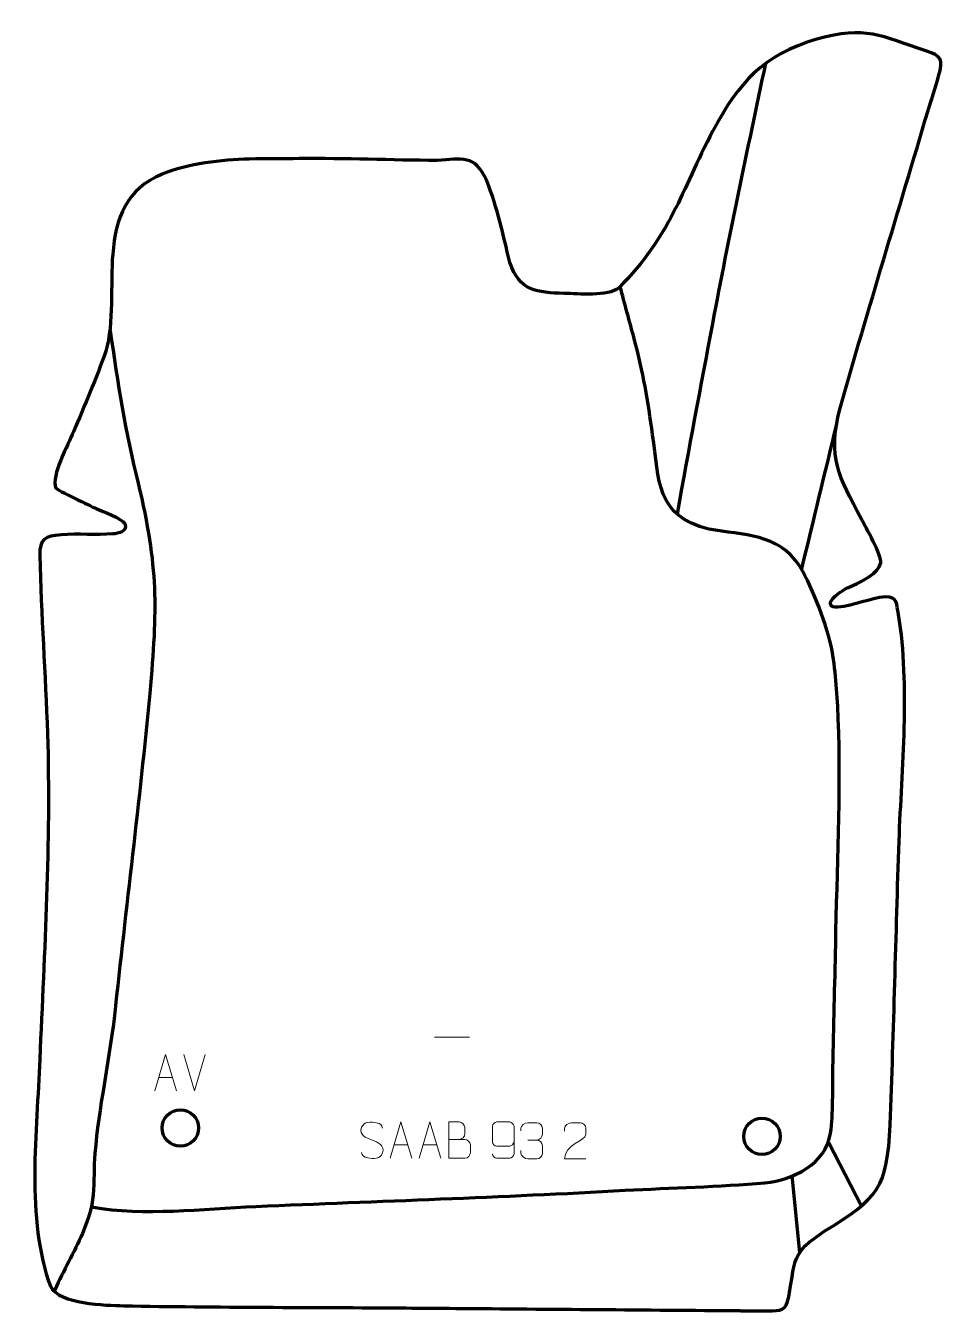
# Model space of a CAD drawing. Header units: millimetres. Extents: x 1098 to 1730, y 47 to 932.
import ezdxf

# ---------------------------------------------------------------- set-up
doc = ezdxf.new("R2010")
doc.units = ezdxf.units.MM
doc.header["$MEASUREMENT"] = 0
doc.layers.add('layer 1', color=7, linetype='Continuous', plot=False)
doc.layers.add('layer 2', color=7, linetype='Continuous')
doc.layers.add('layer 3', color=7, linetype='Continuous')

msp = doc.modelspace()

# ---------------------------------------------------------------- linework, layer by layer
at = {"layer": 'layer 1', "color": 250, "lineweight": 9}
for points in [[(1379.7151, 235.1619), (1379.7151, 235.1619), (1403.6931, 235.1619), (1403.6931, 235.1619)], [(1214.4168, 198.3102), (1214.4168, 198.3102), (1207.095, 223.2638), (1207.095, 223.2638)], [(1221.7387, 223.2638), (1221.7387, 223.2638), (1214.4169, 198.3102), (1214.4169, 198.3102)], [(1189.7799, 207.5669), (1189.7799, 207.5669), (1199.2756, 207.5669), (1199.2756, 207.5669)], [(1351.9415, 161.1659), (1351.9415, 161.1659), (1361.4372, 161.1659), (1361.4372, 161.1659)], [(1371.9415, 161.1659), (1371.9415, 161.1659), (1381.4372, 161.1659), (1381.4372, 161.1659)], [(1443.9234, 164.3933), (1443.9234, 164.3933), (1450.1198, 164.3933), (1450.1198, 164.3933)]]:
    msp.add_open_spline(points, degree=3, dxfattribs=at)
for points, knots in [([(1187.0573, 198.3175), (1187.0573, 198.3175), (1194.4283, 223.271), (1194.4283, 223.271), (1194.4283, 223.271), (1194.4283, 223.271), (1201.9982, 198.3175), (1201.9982, 198.3175)], [0, 0, 0, 0, 0.33333333, 0.33333333, 0.33333333, 0.33333333, 1, 1, 1, 1]), ([(1336.6894, 164.3933), (1332.4411, 165.8637), (1327.533, 167.6595), (1329.5381, 173.1798), (1329.5381, 173.1798), (1331.0416, 177.3197), (1336.2552, 176.9312), (1339.8588, 176.3301), (1339.8588, 176.3301), (1342.7194, 175.8529), (1343.5841, 174.6397), (1343.8947, 172.5556)], [0, 0, 0, 0, 0.25, 0.25, 0.25, 0.25, 0.5, 0.5, 0.5, 0.5, 1, 1, 1, 1]), ([(1349.2189, 151.9165), (1349.2189, 151.9165), (1356.5899, 176.87), (1356.5899, 176.87), (1356.5899, 176.87), (1356.5899, 176.87), (1364.1598, 151.9165), (1364.1598, 151.9165)], [0, 0, 0, 0, 0.33333333, 0.33333333, 0.33333333, 0.33333333, 1, 1, 1, 1]), ([(1369.2189, 151.9165), (1369.2189, 151.9165), (1376.5899, 176.87), (1376.5899, 176.87), (1376.5899, 176.87), (1376.5899, 176.87), (1384.1598, 151.9165), (1384.1598, 151.9165)], [0, 0, 0, 0, 0.33333333, 0.33333333, 0.33333333, 0.33333333, 1, 1, 1, 1]), ([(1389.6393, 164.8813), (1393.2779, 164.8817), (1396.865, 164.8817), (1400.5044, 164.8813), (1400.5044, 164.8813), (1402.4798, 164.864), (1404.4034, 163.1279), (1404.4034, 161.0783), (1404.4034, 161.0783), (1404.403, 159.9497), (1404.403, 156.9003), (1404.4034, 155.7714), (1404.4034, 155.7714), (1404.421, 153.9135), (1402.8789, 151.8996), (1400.5574, 151.9165), (1400.5574, 151.9165), (1396.9176, 151.9169), (1393.2782, 151.9169), (1389.6393, 151.9165), (1389.6393, 151.9165), (1389.6393, 160.2348), (1389.6393, 168.5526), (1389.6393, 176.8701), (1389.6393, 176.8701), (1392.013, 176.8701), (1394.3871, 176.8701), (1396.7613, 176.8701), (1396.7613, 176.8701), (1398.4421, 176.8877), (1400.5389, 174.9772), (1400.5566, 173.0148), (1400.5566, 173.0148), (1400.5562, 170.9487), (1400.5562, 170.8027), (1400.5566, 168.7362), (1400.5566, 168.7362), (1400.5739, 166.6701), (1398.7194, 164.864), (1396.7094, 164.8813)], [0, 0, 0, 0, 0.09090909, 0.09090909, 0.09090909, 0.09090909, 0.18181818, 0.18181818, 0.18181818, 0.18181818, 0.27272727, 0.27272727, 0.27272727, 0.27272727, 0.36363636, 0.36363636, 0.36363636, 0.36363636, 0.45454545, 0.45454545, 0.45454545, 0.45454545, 0.54545455, 0.54545455, 0.54545455, 0.54545455, 0.63636364, 0.63636364, 0.63636364, 0.63636364, 0.72727273, 0.72727273, 0.72727273, 0.72727273, 0.81818182, 0.81818182, 0.81818182, 0.81818182, 1, 1, 1, 1]), ([(1419.5916, 154.8526), (1419.6157, 153.5131), (1420.9719, 151.8598), (1422.5438, 151.8942), (1422.5438, 151.8942), (1425.5286, 151.8945), (1428.5138, 151.8945), (1431.4992, 151.8942), (1431.4992, 151.8942), (1432.7183, 151.8792), (1434.4465, 153.3168), (1434.4515, 154.8526), (1434.4515, 154.8526), (1434.4512, 161.213), (1434.4512, 167.5738), (1434.4515, 173.9346), (1434.4515, 173.9346), (1434.4468, 175.0975), (1432.7183, 176.8686), (1431.4992, 176.893), (1431.4992, 176.893), (1428.5138, 176.8927), (1425.5286, 176.8927), (1422.5438, 176.893), (1422.5438, 176.893), (1421.2657, 176.8492), (1419.596, 175.2347), (1419.5916, 173.9346), (1419.5916, 173.9346), (1419.5916, 170.3512), (1419.5916, 166.7682), (1419.5916, 163.1854), (1419.5916, 163.1854), (1419.6301, 161.7072), (1421.2128, 160.2743), (1422.5438, 160.2764), (1422.5438, 160.2764), (1425.5286, 160.2761), (1428.5138, 160.2761), (1431.4992, 160.2764), (1431.4992, 160.2764), (1432.8287, 160.2714), (1434.4717, 161.7786), (1434.43, 163.2072)], [0, 0, 0, 0, 0.08333333, 0.08333333, 0.08333333, 0.08333333, 0.16666667, 0.16666667, 0.16666667, 0.16666667, 0.25, 0.25, 0.25, 0.25, 0.33333333, 0.33333333, 0.33333333, 0.33333333, 0.41666667, 0.41666667, 0.41666667, 0.41666667, 0.5, 0.5, 0.5, 0.5, 0.58333333, 0.58333333, 0.58333333, 0.58333333, 0.66666667, 0.66666667, 0.66666667, 0.66666667, 0.75, 0.75, 0.75, 0.75, 0.83333333, 0.83333333, 0.83333333, 0.83333333, 1, 1, 1, 1]), ([(1439.2137, 170.6385), (1439.2137, 170.6385), (1439.2137, 172.4957), (1439.2137, 172.4957), (1439.2137, 172.4957), (1439.1994, 174.2376), (1441.8639, 176.3557), (1443.923, 176.333), (1443.923, 176.333), (1445.9871, 176.333), (1448.0511, 176.333), (1450.1148, 176.333), (1450.1148, 176.333), (1452.3093, 176.3418), (1453.9076, 174.495), (1453.952, 172.5829), (1453.952, 172.5829), (1453.9516, 171.1478), (1453.9516, 169.7127), (1453.952, 168.2772), (1453.952, 168.2772), (1453.9034, 166.6237), (1452.3008, 164.3937), (1450.1025, 164.4037), (1450.1025, 164.4037), (1452.3062, 164.3925), (1453.9142, 162.5893), (1453.9682, 160.5298), (1453.9682, 160.5298), (1453.9678, 158.7451), (1453.9678, 156.9604), (1453.9682, 155.1753), (1453.9682, 155.1753), (1453.9783, 153.1139), (1451.9234, 151.3508), (1450.1025, 151.3589), (1450.1025, 151.3589), (1448.0372, 151.3592), (1445.972, 151.3592), (1443.9064, 151.3589), (1443.9064, 151.3589), (1441.7378, 151.3704), (1439.2068, 153.7706), (1439.1882, 155.2324), (1439.1882, 155.2324), (1439.1882, 155.2324), (1439.1882, 157.141), (1439.1882, 157.141)], [0, 0, 0, 0, 0.07692308, 0.07692308, 0.07692308, 0.07692308, 0.15384615, 0.15384615, 0.15384615, 0.15384615, 0.23076923, 0.23076923, 0.23076923, 0.23076923, 0.30769231, 0.30769231, 0.30769231, 0.30769231, 0.38461538, 0.38461538, 0.38461538, 0.38461538, 0.46153846, 0.46153846, 0.46153846, 0.46153846, 0.53846154, 0.53846154, 0.53846154, 0.53846154, 0.61538462, 0.61538462, 0.61538462, 0.61538462, 0.69230769, 0.69230769, 0.69230769, 0.69230769, 0.76923077, 0.76923077, 0.76923077, 0.76923077, 0.84615385, 0.84615385, 0.84615385, 0.84615385, 1, 1, 1, 1]), ([(1483.9497, 151.3589), (1479.0353, 151.3592), (1474.1209, 151.3592), (1469.2068, 151.3589), (1469.2068, 151.3589), (1469.2068, 161.2912), (1483.8578, 163.9324), (1483.9497, 168.2427), (1483.9497, 168.2427), (1483.9494, 169.6668), (1483.9494, 171.0905), (1483.9497, 172.5138), (1483.9497, 172.5138), (1483.9328, 174.5909), (1481.81, 176.3157), (1480.139, 176.333), (1480.139, 176.333), (1478.0658, 176.3326), (1475.9929, 176.3326), (1473.9205, 176.333), (1473.9205, 176.333), (1472.0984, 176.3495), (1469.2737, 174.5574), (1469.2068, 172.4638), (1469.2068, 172.4638), (1469.2068, 172.4638), (1469.2068, 170.409), (1469.2068, 170.409)], [0, 0, 0, 0, 0.125, 0.125, 0.125, 0.125, 0.25, 0.25, 0.25, 0.25, 0.375, 0.375, 0.375, 0.375, 0.5, 0.5, 0.5, 0.5, 0.625, 0.625, 0.625, 0.625, 0.75, 0.75, 0.75, 0.75, 1, 1, 1, 1]), ([(1336.6894, 164.3932), (1340.708, 162.7465), (1345.7375, 160.8582), (1343.9035, 155.4979), (1343.9035, 155.4979), (1342.4437, 151.2315), (1337.5329, 151.4882), (1333.8068, 152.0429), (1333.8068, 152.0429), (1331.0568, 152.4527), (1329.8359, 153.6662), (1329.4579, 155.7784)], [0, 0, 0, 0, 0.25, 0.25, 0.25, 0.25, 0.5, 0.5, 0.5, 0.5, 1, 1, 1, 1])]:
    msp.add_open_spline(points, degree=3, knots=knots, dxfattribs=at)
at = {"layer": 'layer 2', "color": 142, "lineweight": 200}
for centre, major_axis, ratio in [((1204.7395, 172.739), (12.5113, 0), 0.99999201), ((1605.1483, 166.913), (0, 12.5112), 1)]:
    msp.add_ellipse(centre, major_axis=major_axis, ratio=ratio, dxfattribs=at)
at = {"layer": 'layer 2', "color": 142, "lineweight": 158}
for points, knots in [([(1607.5192, 905.536), (1594.9145, 845.7434), (1582.2896, 786.4363), (1570.9813, 726.3561), (1570.9813, 726.3561), (1562.8448, 683.1272), (1554.5794, 639.9266), (1546.9083, 596.6114), (1546.9083, 596.6114), (1546.9083, 596.6114), (1546.5808, 594.7593), (1546.5808, 594.7593)], [0, 0, 0, 0, 0.25, 0.25, 0.25, 0.25, 0.5, 0.5, 0.5, 0.5, 1, 1, 1, 1]), ([(1143.5001, 118.334), (1180.722, 111.9912), (1219.2854, 117.1095), (1256.7481, 118.7456), (1256.7481, 118.7456), (1341.5696, 122.2591), (1426.1226, 125.075), (1510.9172, 129.794), (1510.9172, 129.794), (1542.7814, 131.5272), (1575.5394, 132.1865), (1607.2308, 135.0181), (1607.2308, 135.0181), (1626.7763, 137.1098), (1649.0998, 147.615), (1652.3367, 169.1415), (1652.3367, 169.1415), (1654.3856, 182.7674), (1653.6367, 200.0943), (1653.9621, 214.1953), (1653.9621, 214.1953), (1654.6127, 242.3954), (1655.2603, 270.5956), (1655.9099, 298.7959), (1655.9099, 298.7959), (1656.734, 350.2419), (1659.5986, 402.9771), (1657.712, 454.2933), (1657.712, 454.2933), (1657.1359, 469.9648), (1655.9496, 485.6352), (1653.5367, 501.1381), (1653.5367, 501.1381), (1650.08, 518.9507), (1640.3605, 543.753), (1631.2494, 559.4626), (1631.2494, 559.4626), (1615.7379, 582.5465), (1592.5979, 580.4472), (1568.5894, 585.0448), (1568.5894, 585.0448), (1531.8309, 593.9002), (1534.5412, 618.7019), (1529.8871, 649.9078), (1529.8871, 649.9078), (1526.5256, 673.1642), (1523.4991, 693.1564), (1517.2499, 715.9679), (1517.2499, 715.9679), (1513.9531, 728.0025), (1510.7074, 740.0487), (1507.5034, 752.1083)], [0, 0, 0, 0, 0.07142857, 0.07142857, 0.07142857, 0.07142857, 0.14285714, 0.14285714, 0.14285714, 0.14285714, 0.21428571, 0.21428571, 0.21428571, 0.21428571, 0.28571429, 0.28571429, 0.28571429, 0.28571429, 0.35714286, 0.35714286, 0.35714286, 0.35714286, 0.42857143, 0.42857143, 0.42857143, 0.42857143, 0.5, 0.5, 0.5, 0.5, 0.57142857, 0.57142857, 0.57142857, 0.57142857, 0.64285714, 0.64285714, 0.64285714, 0.64285714, 0.71428571, 0.71428571, 0.71428571, 0.71428571, 0.78571429, 0.78571429, 0.78571429, 0.78571429, 0.85714286, 0.85714286, 0.85714286, 0.85714286, 1, 1, 1, 1]), ([(1156.4142, 721.4509), (1161.7167, 685.7764), (1166.6604, 651.7205), (1175.7022, 616.6775), (1175.7022, 616.6775), (1189.4434, 558.5386), (1188.9977, 530.7945), (1183.6511, 471.9069), (1183.6511, 471.9069), (1176.6963, 397.8425), (1167.1927, 323.9502), (1159.3749, 249.9482), (1159.3749, 249.9482), (1155.6594, 218.4637), (1148.5085, 186.5549), (1145.9104, 155.1964), (1145.9104, 155.1964), (1145.1538, 145.6479), (1145.5131, 135.9323), (1144.6422, 126.6578), (1144.6422, 126.6578), (1143.7705, 117.3747), (1141.323, 109.8119), (1137.7629, 101.2268), (1137.7629, 101.2268), (1137.7629, 101.2268), (1137.2635, 100.0578), (1137.2635, 100.0578), (1137.2635, 100.0578), (1131.6082, 86.9936), (1124.239, 74.4652), (1118.2651, 61.3077), (1118.2651, 61.3077), (1118.0726, 60.8835), (1117.8798, 60.4594), (1117.6871, 60.0353)], [0, 0, 0, 0, 0.1, 0.1, 0.1, 0.1, 0.2, 0.2, 0.2, 0.2, 0.3, 0.3, 0.3, 0.3, 0.4, 0.4, 0.4, 0.4, 0.5, 0.5, 0.5, 0.5, 0.6, 0.6, 0.6, 0.6, 0.7, 0.7, 0.7, 0.7, 0.8, 0.8, 0.8, 0.8, 1, 1, 1, 1])]:
    msp.add_open_spline(points, degree=3, knots=knots, dxfattribs=at)
for points in [[(1656.4058, 657.3319), (1648.3842, 624.0632), (1640.3625, 590.7945), (1632.341, 557.5257)], [(1651.2316, 162.5016), (1651.2316, 162.5016), (1673.5771, 118.9727), (1673.5771, 118.9727)], [(1625.672, 139.9635), (1625.672, 139.9635), (1630.8848, 86.6854), (1630.8848, 86.6854)]]:
    msp.add_open_spline(points, degree=3, dxfattribs=at)
at = {"layer": 'layer 3', "color": 242, "lineweight": 158}
msp.add_open_spline([(1286.6467, 840.1096), (1318.3776, 840.4321), (1349.8676, 838.9602), (1381.4921, 838.8914), (1381.4921, 838.8914), (1398.5492, 840.0091), (1407.6475, 843.1521), (1415.6163, 824.7639), (1415.6163, 824.7639), (1423.4165, 805.5891), (1426.6645, 788.3995), (1431.6259, 768.6285), (1431.6259, 768.6285), (1437.9356, 748.8172), (1450.3897, 747.8521), (1469.0688, 747.339), (1469.0688, 747.339), (1478.3249, 747.0157), (1499.5399, 744.9663), (1506.5599, 751.1829), (1506.5599, 751.1829), (1542.5523, 787.3829), (1549.0275, 816.5038), (1571.3073, 859.3092), (1571.3073, 859.3092), (1589.6414, 892.7571), (1605.2265, 911.1955), (1643.0112, 922.4141), (1643.0112, 922.4141), (1676.4248, 931.6181), (1687.0071, 924.6587), (1717.9897, 914.3565), (1717.9897, 914.3565), (1729.0567, 910.6277), (1729.9702, 908.6562), (1726.7532, 896.795), (1726.7532, 896.795), (1724.6518, 889.0468), (1721.8035, 881.0238), (1719.4928, 873.2019), (1719.4928, 873.2019), (1699.3258, 804.9589), (1678.4781, 736.7707), (1658.9518, 668.3579), (1658.9518, 668.3579), (1649.9509, 633.5894), (1657.9459, 622.0574), (1673.6426, 591.8668), (1673.6426, 591.8668), (1676.3732, 586.7206), (1687.9504, 566.3271), (1686.9039, 561.7523), (1686.9039, 561.7523), (1685.2307, 554.4379), (1674.2329, 549.2229), (1668.0682, 546.401), (1668.0682, 546.401), (1662.4245, 543.8177), (1658.3954, 541.8615), (1653.9887, 537.3165), (1653.9887, 537.3165), (1650.5535, 533.4242), (1652.419, 531.0105), (1657.1428, 531.2865), (1657.1428, 531.2865), (1669.0077, 532.2964), (1679.3611, 537.3729), (1690.2254, 538.4902), (1690.2254, 538.4902), (1698.9509, 537.9539), (1697.6014, 534.0112), (1699.1562, 526.3377), (1699.1562, 526.3377), (1707.3447, 476.4708), (1701.3372, 420.7946), (1699.5584, 370.2181), (1699.5584, 370.2181), (1697.2871, 305.1474), (1696.0178, 239.9638), (1693.3358, 174.9258), (1693.3358, 174.9258), (1691.5227, 131.646), (1685.2874, 124.3427), (1648.4302, 101.7833), (1648.4302, 101.7833), (1624.7353, 86.2005), (1628.3916, 81.9155), (1623.5284, 56.553), (1623.5284, 56.553), (1621.601, 46.501), (1618.5109, 47.0868), (1609.2183, 46.7839), (1609.2183, 46.7839), (1603.0898, 46.5841), (1597.0371, 46.8232), (1590.9143, 46.9255), (1590.9143, 46.9255), (1590.9143, 46.9255), (1589.9786, 46.9376), (1589.9786, 46.9376), (1589.9786, 46.9376), (1524.7969, 47.46), (1459.6152, 47.9807), (1394.4336, 48.5023), (1394.4336, 48.5023), (1382.987, 48.5939), (1371.5405, 48.6855), (1360.0939, 48.7771), (1360.0939, 48.7771), (1295.3309, 49.2851), (1230.3699, 49.0759), (1165.6379, 50.3118), (1165.6379, 50.3118), (1153.3045, 50.7018), (1121.4181, 51.2386), (1115.3271, 63.7113), (1115.3271, 63.7113), (1098.2785, 108.9931), (1106.0334, 171.8423), (1107.9801, 219.9385), (1107.9801, 219.9385), (1111.054, 295.0851), (1115.6211, 368.6898), (1113.2619, 444.0351), (1113.2619, 444.0351), (1111.8986, 484.9697), (1108.9532, 526.0338), (1107.9747, 566.9171), (1107.9747, 566.9171), (1107.7015, 578.3364), (1111.5543, 580.1141), (1122.579, 581.1225), (1122.579, 581.1225), (1134.5881, 582.0094), (1146.6827, 580.8385), (1158.325, 581.7114), (1158.325, 581.7114), (1162.0903, 581.9938), (1168.8923, 583.4524), (1166.4336, 588.8432), (1166.4336, 588.8432), (1164.1312, 592.5086), (1151.5327, 596.9688), (1146.8289, 599.1657), (1146.8289, 599.1657), (1142.9593, 600.9897), (1120.1607, 611.68), (1118.8809, 613.4563), (1118.8809, 613.4563), (1115.6655, 621.6491), (1127.4745, 643.3635), (1131.1198, 651.9361), (1131.1198, 651.9361), (1138.7688, 670.0164), (1146.9281, 689.0496), (1153.4213, 707.5277), (1153.4213, 707.5277), (1159.1274, 727.0397), (1156.4568, 753.4091), (1158.151, 774.3253), (1158.151, 774.3253), (1160.2545, 799.3096), (1167.4267, 819.2249), (1192.2276, 829.4008), (1192.2276, 829.4008), (1210.085, 836.7277), (1232.9911, 839.2475), (1252.2031, 839.787), (1252.2031, 839.787), (1263.6816, 840.1093), (1275.1656, 839.9615), (1286.6467, 840.1096)], degree=3, knots=[0, 0, 0, 0, 0.02272727, 0.02272727, 0.02272727, 0.02272727, 0.04545455, 0.04545455, 0.04545455, 0.04545455, 0.06818182, 0.06818182, 0.06818182, 0.06818182, 0.09090909, 0.09090909, 0.09090909, 0.09090909, 0.11363636, 0.11363636, 0.11363636, 0.11363636, 0.13636364, 0.13636364, 0.13636364, 0.13636364, 0.15909091, 0.15909091, 0.15909091, 0.15909091, 0.18181818, 0.18181818, 0.18181818, 0.18181818, 0.20454545, 0.20454545, 0.20454545, 0.20454545, 0.22727273, 0.22727273, 0.22727273, 0.22727273, 0.25, 0.25, 0.25, 0.25, 0.27272727, 0.27272727, 0.27272727, 0.27272727, 0.29545455, 0.29545455, 0.29545455, 0.29545455, 0.31818182, 0.31818182, 0.31818182, 0.31818182, 0.34090909, 0.34090909, 0.34090909, 0.34090909, 0.36363636, 0.36363636, 0.36363636, 0.36363636, 0.38636364, 0.38636364, 0.38636364, 0.38636364, 0.40909091, 0.40909091, 0.40909091, 0.40909091, 0.43181818, 0.43181818, 0.43181818, 0.43181818, 0.45454545, 0.45454545, 0.45454545, 0.45454545, 0.47727273, 0.47727273, 0.47727273, 0.47727273, 0.5, 0.5, 0.5, 0.5, 0.52272727, 0.52272727, 0.52272727, 0.52272727, 0.54545455, 0.54545455, 0.54545455, 0.54545455, 0.56818182, 0.56818182, 0.56818182, 0.56818182, 0.59090909, 0.59090909, 0.59090909, 0.59090909, 0.61363636, 0.61363636, 0.61363636, 0.61363636, 0.63636364, 0.63636364, 0.63636364, 0.63636364, 0.65909091, 0.65909091, 0.65909091, 0.65909091, 0.68181818, 0.68181818, 0.68181818, 0.68181818, 0.70454545, 0.70454545, 0.70454545, 0.70454545, 0.72727273, 0.72727273, 0.72727273, 0.72727273, 0.75, 0.75, 0.75, 0.75, 0.77272727, 0.77272727, 0.77272727, 0.77272727, 0.79545455, 0.79545455, 0.79545455, 0.79545455, 0.81818182, 0.81818182, 0.81818182, 0.81818182, 0.84090909, 0.84090909, 0.84090909, 0.84090909, 0.86363636, 0.86363636, 0.86363636, 0.86363636, 0.88636364, 0.88636364, 0.88636364, 0.88636364, 0.90909091, 0.90909091, 0.90909091, 0.90909091, 0.93181818, 0.93181818, 0.93181818, 0.93181818, 0.95454545, 0.95454545, 0.95454545, 0.95454545, 1, 1, 1, 1], dxfattribs=at)

doc.saveas('drawing.dxf')
